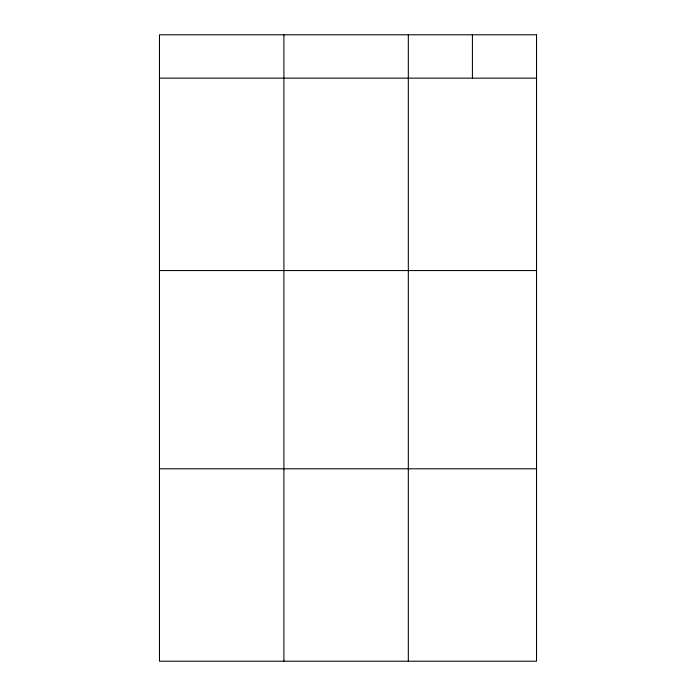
<?xml version="1.0" encoding="UTF-8"?>
<svg xmlns="http://www.w3.org/2000/svg" width="696" height="696" viewBox="0 0 696 696"><rect width="100%" height="100%" fill="white"/><g stroke="black" fill="none" stroke-linecap="round" stroke-linejoin="round"><path stroke-width="1.04" d="M159.48 78.152L536.52 78.152M159.48 270.561L536.52 270.561M159.48 468.8L536.52 468.8M472.419 34.8L472.419 78.152M408.326 34.8L408.326 661.2M283.907 34.8L283.907 661.2M536.52 34.8L159.48 34.8L159.48 661.2L536.52 661.2L536.52 34.8"/></g></svg>
